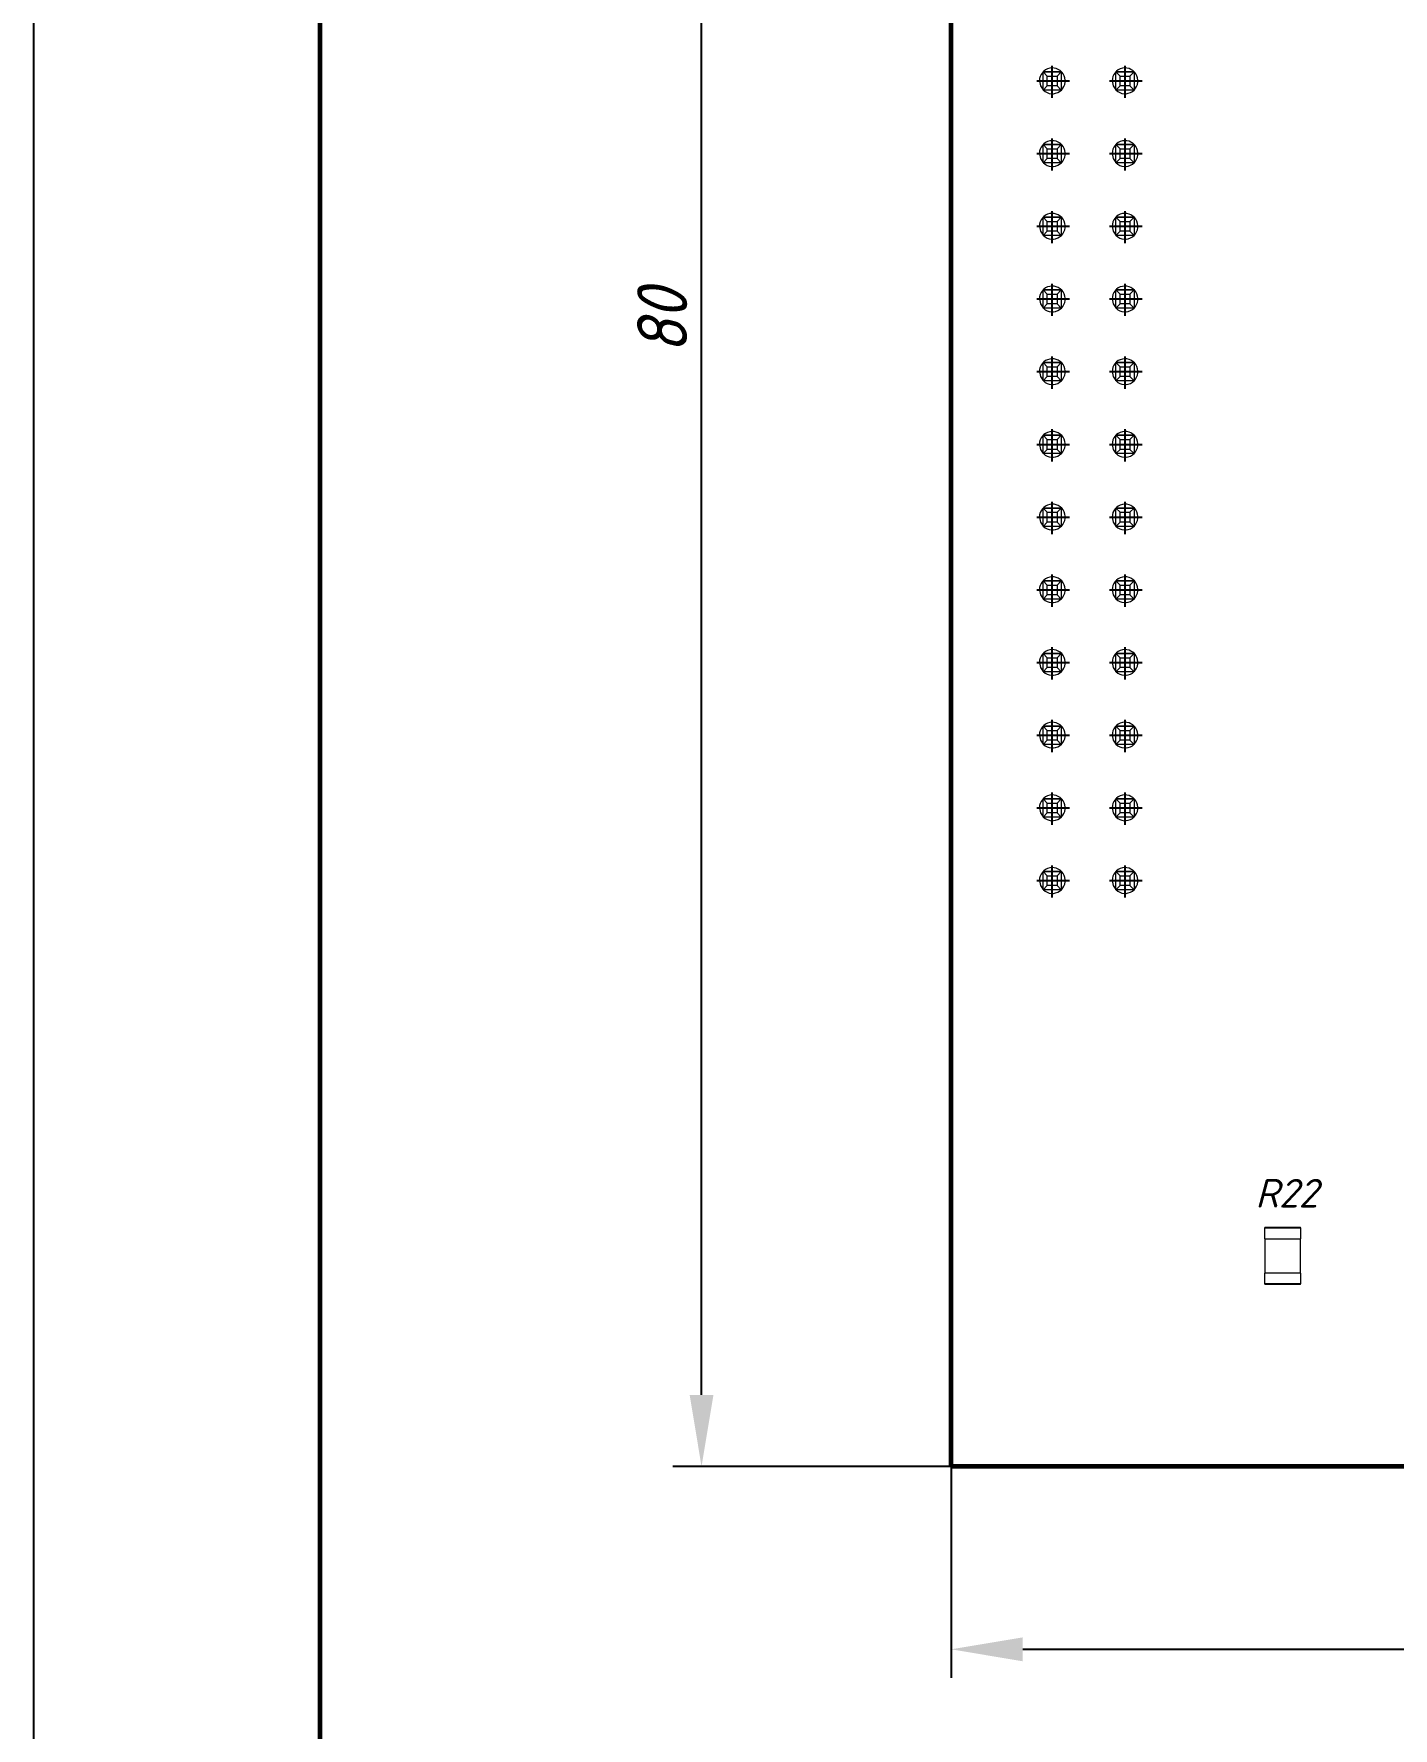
# Model space of a CAD drawing. Header units: millimetres. Extents: x 143 to 740, y 82 to 502.
# Drawn here: x 142.5 to 237.5, y 284.1 to 402.4 of the extents above; entities that cross this region are included whole.
import ezdxf

# ---------------------------------------------------------------- set-up
doc = ezdxf.new("R2010")
doc.units = ezdxf.units.MM
doc.header["$LTSCALE"] = 0.5
doc.linetypes.add('штрихпунктирная2', pattern=[12.7, 6.35, -3.175, 0, -3.175])
doc.layers.get('0').update_dxf_attribs({"lineweight": 60})
doc.layers.get('Defpoints').update_dxf_attribs({"color": 5})
doc.layers.add('Осевая', color=7, linetype='штрихпунктирная2')
doc.styles.get("Standard").update_dxf_attribs({"font": 'isocpeui.ttf', "width": 0.9})
doc.dimstyles.new('Standart', dxfattribs={"dimtxt": 5, "dimasz": 5, "dimexe": 2, "dimexo": 0, "dimgap": 1, "dimtad": 1, "dimtoh": 1, "dimdec": 0, "dimtxsty": 'Standard', "dimcen": 2.5, "dimadec": 0, "dimazin": 0, "dimtfac": 1, "dimtdec": 0, "dimtmove": 0, "dimatfit": 3, "dimldrblk": 'DOTSMALL', "dimfxl": 1, "dimarcsym": 0})

# ---------------------------------------------------------------- blocks, each defined once
blk = doc.blocks.new('*D36')
at = {"color": 0, "lineweight": -2, "transparency": 16777216}
for p, q in [((206.6, 462.33), (187.16, 462.33)), ((189.16, 307.33), (189.16, 457.33)), ((206.6, 302.33), (187.16, 302.33))]:
    blk.add_line(p, q, dxfattribs=at)
at = {"color": 0, "lineweight": -3, "transparency": 16777216}
for points in [[(188.33, 457.33), (189.99, 457.33), (189.16, 462.33)], [(188.33, 307.33), (189.99, 307.33), (189.16, 302.33)]]:
    blk.add_solid(points, dxfattribs=at)
at = {"layer": 'Defpoints', "color": 0, "lineweight": -3, "transparency": 16777216}
for p in [(189.16, 462.33), (206.6, 462.33), (206.6, 302.33)]:
    blk.add_point(p, dxfattribs=at)
at = {"color": 0, "lineweight": -3, "transparency": 16777216, "insert": (186.41, 382.38), "char_height": 5, "attachment_point": 5, "rotation": 90}
blk.add_mtext('{\\H0.7x;80}', dxfattribs=at)
blk = doc.blocks.new('_DotSmall')
at = {"color": 0, "linetype": 'ByBlock', "const_width": 0.5}
blk.add_lwpolyline([(-0.0625, 0, 1), (0.0625, 0, 1)], format="xyb", close=True, dxfattribs=at)
blk = doc.blocks.new('*D37')
at = {"color": 0, "lineweight": -2, "transparency": 16777216}
for p, q in [((206.6, 302.33), (206.6, 287.56)), ((406.6, 302.33), (406.6, 287.56)), ((211.6, 289.56), (401.6, 289.56))]:
    blk.add_line(p, q, dxfattribs=at)
at = {"color": 0, "lineweight": -3, "transparency": 16777216}
for points in [[(211.6, 290.39), (211.6, 288.72), (206.6, 289.56)], [(401.6, 290.39), (401.6, 288.72), (406.6, 289.56)]]:
    blk.add_solid(points, dxfattribs=at)
at = {"layer": 'Defpoints', "color": 0, "lineweight": -3, "transparency": 16777216}
for p in [(206.6, 302.33), (406.6, 302.33), (406.6, 289.56)]:
    blk.add_point(p, dxfattribs=at)
at = {"color": 0, "lineweight": -3, "transparency": 16777216, "insert": (312.45, 292.31), "char_height": 5, "attachment_point": 5}
blk.add_mtext('{\\H0.7x;100}', dxfattribs=at)

msp = doc.modelspace()

# ---------------------------------------------------------------- linework, layer by layer
msp.add_line((162.51, 87.05), (162.51, 497.05))
at = {"color": 7, "linetype": 'Continuous'}
for p, q in [((206.6, 302.33), (206.6, 462.33)), ((406.6, 302.33), (206.6, 302.33))]:
    msp.add_line(p, q, dxfattribs=at)
at = {"color": 7, "linetype": 'Continuous', "lineweight": 15}
for p, q in [((213.32, 399.49), (213.02, 399.79)), ((213.02, 399.79), (214.3, 399.79)), ((213.02, 398.51), (213.02, 399.79)), ((214.3, 399.79), (213.03, 399.79)), ((213.32, 399.49), (214, 399.49)), ((213.32, 398.81), (213.32, 399.49)), ((214.3, 399.79), (214, 399.49)), ((214, 399.49), (214, 398.81)), ((214.3, 399.79), (214.3, 398.51)), ((218.4, 399.49), (218.1, 399.79)), ((218.1, 399.79), (219.38, 399.79)), ((218.1, 398.51), (218.1, 399.79)), ((219.38, 399.79), (218.11, 399.79)), ((218.4, 399.49), (219.08, 399.49)), ((218.4, 398.81), (218.4, 399.49)), ((219.08, 399.49), (219.38, 399.79)), ((219.08, 399.49), (219.08, 398.81)), ((219.38, 399.79), (219.38, 398.51)), ((213.32, 398.81), (213.02, 398.51)), ((214.3, 398.51), (213.02, 398.51)), ((214, 398.81), (213.32, 398.81)), ((214.3, 398.51), (214, 398.81)), ((218.1, 398.51), (218.4, 398.81)), ((219.38, 398.51), (218.1, 398.51)), ((219.08, 398.81), (218.4, 398.81)), ((219.38, 398.51), (219.08, 398.81)), ((213.32, 394.41), (213.02, 394.71)), ((213.02, 394.71), (214.3, 394.71)), ((213.02, 393.43), (213.02, 394.71)), ((214.3, 394.71), (213.03, 394.71)), ((213.32, 394.41), (214, 394.41)), ((213.32, 393.73), (213.32, 394.41)), ((214.3, 394.71), (214, 394.41)), ((214, 394.41), (214, 393.73)), ((214.3, 394.71), (214.3, 393.43)), ((218.4, 394.41), (218.1, 394.71)), ((218.1, 394.71), (219.38, 394.71)), ((218.1, 393.43), (218.1, 394.71)), ((219.38, 394.71), (218.11, 394.71)), ((218.4, 394.41), (219.08, 394.41)), ((218.4, 393.73), (218.4, 394.41)), ((219.08, 394.41), (219.38, 394.71)), ((219.08, 394.41), (219.08, 393.73)), ((219.38, 394.71), (219.38, 393.43)), ((213.32, 393.73), (213.02, 393.43)), ((214.3, 393.43), (213.02, 393.43)), ((214, 393.73), (213.32, 393.73)), ((214.3, 393.43), (214, 393.73)), ((218.1, 393.43), (218.4, 393.73)), ((219.38, 393.43), (218.1, 393.43)), ((219.08, 393.73), (218.4, 393.73)), ((219.38, 393.43), (219.08, 393.73)), ((213.32, 389.33), (213.02, 389.63)), ((213.02, 389.63), (214.3, 389.63)), ((213.02, 388.35), (213.02, 389.63)), ((214.3, 389.63), (213.03, 389.63)), ((214.3, 389.63), (214, 389.33)), ((214.3, 389.63), (214.3, 388.35)), ((218.4, 389.33), (218.1, 389.63)), ((218.1, 389.63), (219.38, 389.63)), ((218.1, 388.35), (218.1, 389.63)), ((219.38, 389.63), (218.11, 389.63)), ((219.08, 389.33), (219.38, 389.63)), ((219.38, 389.63), (219.38, 388.35)), ((213.32, 388.65), (213.02, 388.35)), ((214.3, 388.35), (213.02, 388.35)), ((213.32, 389.33), (214, 389.33)), ((213.32, 388.65), (213.32, 389.33)), ((214, 388.65), (213.32, 388.65)), ((214, 389.33), (214, 388.65)), ((214.3, 388.35), (214, 388.65)), ((218.1, 388.35), (218.4, 388.65)), ((219.38, 388.35), (218.1, 388.35)), ((218.4, 389.33), (219.08, 389.33)), ((218.4, 388.65), (218.4, 389.33)), ((219.08, 388.65), (218.4, 388.65)), ((219.08, 389.33), (219.08, 388.65)), ((219.38, 388.35), (219.08, 388.65)), ((213.32, 384.25), (213.02, 384.55)), ((213.02, 384.55), (214.3, 384.55)), ((213.02, 383.27), (213.02, 384.55)), ((214.3, 384.55), (213.03, 384.55)), ((213.32, 384.25), (214, 384.25)), ((213.32, 383.57), (213.32, 384.25)), ((214.3, 384.55), (214, 384.25)), ((214, 384.25), (214, 383.57)), ((214.3, 384.55), (214.3, 383.27)), ((218.4, 384.25), (218.1, 384.55)), ((218.1, 384.55), (219.38, 384.55)), ((218.1, 383.27), (218.1, 384.55)), ((219.38, 384.55), (218.11, 384.55)), ((218.4, 384.25), (219.08, 384.25)), ((218.4, 383.57), (218.4, 384.25)), ((219.08, 384.25), (219.38, 384.55)), ((219.08, 384.25), (219.08, 383.57)), ((219.38, 384.55), (219.38, 383.27)), ((213.32, 383.57), (213.02, 383.27)), ((214.3, 383.27), (213.02, 383.27)), ((214, 383.57), (213.32, 383.57)), ((214.3, 383.27), (214, 383.57)), ((218.1, 383.27), (218.4, 383.57)), ((219.38, 383.27), (218.1, 383.27)), ((219.08, 383.57), (218.4, 383.57)), ((219.38, 383.27), (219.08, 383.57)), ((213.32, 379.17), (213.02, 379.47)), ((213.02, 379.47), (214.3, 379.47)), ((213.02, 378.19), (213.02, 379.47)), ((214.3, 379.47), (213.03, 379.47)), ((213.32, 379.17), (214, 379.17)), ((213.32, 378.49), (213.32, 379.17)), ((214.3, 379.47), (214, 379.17)), ((214, 379.17), (214, 378.49)), ((214.3, 379.47), (214.3, 378.19)), ((218.4, 379.17), (218.1, 379.47)), ((218.1, 379.47), (219.38, 379.47)), ((218.1, 378.19), (218.1, 379.47)), ((219.38, 379.47), (218.11, 379.47)), ((218.4, 379.17), (219.08, 379.17)), ((218.4, 378.49), (218.4, 379.17)), ((219.08, 379.17), (219.38, 379.47)), ((219.08, 379.17), (219.08, 378.49)), ((219.38, 379.47), (219.38, 378.19)), ((213.32, 378.49), (213.02, 378.19)), ((214.3, 378.19), (213.02, 378.19)), ((214, 378.49), (213.32, 378.49)), ((214.3, 378.19), (214, 378.49)), ((218.1, 378.19), (218.4, 378.49)), ((219.38, 378.19), (218.1, 378.19)), ((219.08, 378.49), (218.4, 378.49)), ((219.38, 378.19), (219.08, 378.49)), ((213.32, 374.09), (213.02, 374.39)), ((213.02, 374.39), (214.3, 374.39)), ((213.02, 373.11), (213.02, 374.39)), ((214.3, 374.39), (213.03, 374.39)), ((214.3, 374.39), (214, 374.09)), ((214.3, 374.39), (214.3, 373.11)), ((218.4, 374.09), (218.1, 374.39)), ((218.1, 374.39), (219.38, 374.39)), ((218.1, 373.11), (218.1, 374.39)), ((219.38, 374.39), (218.11, 374.39)), ((219.08, 374.09), (219.38, 374.39)), ((219.38, 374.39), (219.38, 373.11)), ((213.32, 373.41), (213.02, 373.11)), ((214.3, 373.11), (213.02, 373.11)), ((213.32, 374.09), (214, 374.09)), ((213.32, 373.41), (213.32, 374.09)), ((214, 373.41), (213.32, 373.41)), ((214, 374.09), (214, 373.41)), ((214.3, 373.11), (214, 373.41)), ((218.1, 373.11), (218.4, 373.41)), ((219.38, 373.11), (218.1, 373.11)), ((218.4, 374.09), (219.08, 374.09)), ((218.4, 373.41), (218.4, 374.09)), ((219.08, 373.41), (218.4, 373.41)), ((219.08, 374.09), (219.08, 373.41)), ((219.38, 373.11), (219.08, 373.41)), ((213.32, 369.01), (213.02, 369.31)), ((213.02, 369.31), (214.3, 369.31)), ((213.02, 368.03), (213.02, 369.31)), ((213.32, 368.33), (213.02, 368.03)), ((214.3, 369.31), (213.03, 369.31)), ((213.32, 369.01), (214, 369.01)), ((213.32, 368.33), (213.32, 369.01)), ((214, 368.33), (213.32, 368.33)), ((214.3, 369.31), (214, 369.01)), ((214, 369.01), (214, 368.33)), ((214.3, 368.03), (214, 368.33)), ((214.3, 369.31), (214.3, 368.03)), ((218.4, 369.01), (218.1, 369.31)), ((218.1, 369.31), (219.38, 369.31)), ((218.1, 368.03), (218.1, 369.31)), ((218.1, 368.03), (218.4, 368.33)), ((219.38, 369.31), (218.11, 369.31)), ((218.4, 369.01), (219.08, 369.01)), ((218.4, 368.33), (218.4, 369.01)), ((219.08, 368.33), (218.4, 368.33)), ((219.08, 369.01), (219.38, 369.31)), ((219.08, 369.01), (219.08, 368.33)), ((219.38, 368.03), (219.08, 368.33)), ((219.38, 369.31), (219.38, 368.03)), ((214.3, 368.03), (213.02, 368.03)), ((219.38, 368.03), (218.1, 368.03)), ((213.32, 363.93), (213.02, 364.23)), ((213.02, 364.23), (214.3, 364.23)), ((213.02, 362.95), (213.02, 364.23)), ((214.3, 364.23), (213.03, 364.23)), ((213.32, 363.93), (214, 363.93)), ((213.32, 363.25), (213.32, 363.93)), ((214.3, 364.23), (214, 363.93)), ((214, 363.93), (214, 363.25)), ((214.3, 364.23), (214.3, 362.95)), ((218.4, 363.93), (218.1, 364.23)), ((218.1, 364.23), (219.38, 364.23)), ((218.1, 362.95), (218.1, 364.23)), ((219.38, 364.23), (218.11, 364.23)), ((218.4, 363.93), (219.08, 363.93)), ((218.4, 363.25), (218.4, 363.93)), ((219.08, 363.93), (219.38, 364.23)), ((219.08, 363.93), (219.08, 363.25)), ((219.38, 364.23), (219.38, 362.95)), ((213.32, 363.25), (213.02, 362.95)), ((214.3, 362.95), (213.02, 362.95)), ((214, 363.25), (213.32, 363.25)), ((214.3, 362.95), (214, 363.25)), ((218.1, 362.95), (218.4, 363.25)), ((219.38, 362.95), (218.1, 362.95)), ((219.08, 363.25), (218.4, 363.25)), ((219.38, 362.95), (219.08, 363.25)), ((213.32, 358.85), (213.02, 359.15)), ((213.02, 359.15), (214.3, 359.15)), ((213.02, 357.87), (213.02, 359.15)), ((214.3, 359.15), (213.03, 359.15)), ((213.32, 358.85), (214, 358.85)), ((213.32, 358.17), (213.32, 358.85)), ((214.3, 359.15), (214, 358.85)), ((214, 358.85), (214, 358.17)), ((214.3, 359.15), (214.3, 357.87)), ((218.4, 358.85), (218.1, 359.15)), ((218.1, 359.15), (219.38, 359.15)), ((218.1, 357.87), (218.1, 359.15)), ((219.38, 359.15), (218.11, 359.15)), ((218.4, 358.85), (219.08, 358.85)), ((218.4, 358.17), (218.4, 358.85)), ((219.08, 358.85), (219.38, 359.15)), ((219.08, 358.85), (219.08, 358.17)), ((219.38, 359.15), (219.38, 357.87)), ((213.32, 358.17), (213.02, 357.87)), ((214.3, 357.87), (213.02, 357.87)), ((214, 358.17), (213.32, 358.17)), ((214.3, 357.87), (214, 358.17)), ((218.1, 357.87), (218.4, 358.17)), ((219.38, 357.87), (218.1, 357.87)), ((219.08, 358.17), (218.4, 358.17)), ((219.38, 357.87), (219.08, 358.17)), ((213.32, 353.77), (213.02, 354.07)), ((213.02, 354.07), (214.3, 354.07)), ((213.02, 352.79), (213.02, 354.07)), ((214.3, 354.07), (213.03, 354.07)), ((214.3, 354.07), (214, 353.77)), ((214.3, 354.07), (214.3, 352.79)), ((218.4, 353.77), (218.1, 354.07)), ((218.1, 354.07), (219.38, 354.07)), ((218.1, 352.79), (218.1, 354.07)), ((219.38, 354.07), (218.11, 354.07)), ((219.08, 353.77), (219.38, 354.07)), ((219.38, 354.07), (219.38, 352.79)), ((213.32, 353.09), (213.02, 352.79)), ((213.32, 353.77), (214, 353.77)), ((213.32, 353.09), (213.32, 353.77)), ((214, 353.09), (213.32, 353.09)), ((214, 353.77), (214, 353.09)), ((214.3, 352.79), (214, 353.09)), ((218.1, 352.79), (218.4, 353.09)), ((218.4, 353.77), (219.08, 353.77)), ((218.4, 353.09), (218.4, 353.77)), ((219.08, 353.09), (218.4, 353.09)), ((219.08, 353.77), (219.08, 353.09)), ((219.38, 352.79), (219.08, 353.09)), ((214.3, 352.79), (213.02, 352.79)), ((219.38, 352.79), (218.1, 352.79)), ((213.32, 348.69), (213.02, 348.99)), ((213.02, 348.99), (214.3, 348.99)), ((213.02, 347.71), (213.02, 348.99)), ((214.3, 348.99), (213.03, 348.99)), ((213.32, 348.69), (214, 348.69)), ((213.32, 348.01), (213.32, 348.69)), ((214.3, 348.99), (214, 348.69)), ((214, 348.69), (214, 348.01)), ((214.3, 348.99), (214.3, 347.71)), ((218.4, 348.69), (218.1, 348.99)), ((218.1, 348.99), (219.38, 348.99)), ((218.1, 347.71), (218.1, 348.99)), ((219.38, 348.99), (218.11, 348.99)), ((218.4, 348.69), (219.08, 348.69)), ((218.4, 348.01), (218.4, 348.69)), ((219.08, 348.69), (219.38, 348.99)), ((219.08, 348.69), (219.08, 348.01)), ((219.38, 348.99), (219.38, 347.71)), ((213.32, 348.01), (213.02, 347.71)), ((214.3, 347.71), (213.02, 347.71)), ((214, 348.01), (213.32, 348.01)), ((214.3, 347.71), (214, 348.01)), ((218.1, 347.71), (218.4, 348.01)), ((219.38, 347.71), (218.1, 347.71)), ((219.08, 348.01), (218.4, 348.01)), ((219.38, 347.71), (219.08, 348.01)), ((213.32, 343.61), (213.02, 343.91)), ((213.02, 343.91), (214.3, 343.91)), ((213.02, 342.63), (213.02, 343.91)), ((214.3, 343.91), (213.03, 343.91)), ((213.32, 343.61), (214, 343.61)), ((213.32, 342.93), (213.32, 343.61)), ((214.3, 343.91), (214, 343.61)), ((214, 343.61), (214, 342.93)), ((214.3, 343.91), (214.3, 342.63)), ((218.4, 343.61), (218.1, 343.91)), ((218.1, 343.91), (219.38, 343.91)), ((218.1, 342.63), (218.1, 343.91)), ((219.38, 343.91), (218.11, 343.91)), ((218.4, 343.61), (219.08, 343.61)), ((218.4, 342.93), (218.4, 343.61)), ((219.08, 343.61), (219.38, 343.91)), ((219.08, 343.61), (219.08, 342.93)), ((219.38, 343.91), (219.38, 342.63)), ((213.32, 342.93), (213.02, 342.63)), ((214.3, 342.63), (213.02, 342.63)), ((214, 342.93), (213.32, 342.93)), ((214.3, 342.63), (214, 342.93)), ((218.1, 342.63), (218.4, 342.93)), ((219.38, 342.63), (218.1, 342.63)), ((219.08, 342.93), (218.4, 342.93)), ((219.38, 342.63), (219.08, 342.93)), ((228.51, 319.05), (231.01, 319.05)), ((228.51, 319.05), (228.51, 319.01)), ((228.51, 319.01), (231.01, 319.01)), ((228.51, 318.25), (228.51, 319.01)), ((231.01, 319.01), (231.01, 319.05)), ((231.01, 319.01), (231.01, 318.25)), ((228.51, 318.25), (231.01, 318.25)), ((228.51, 318.25), (228.51, 315.85)), ((231.01, 315.85), (231.01, 318.25)), ((231.01, 315.85), (228.51, 315.85)), ((228.51, 315.09), (228.51, 315.85)), ((231.01, 315.09), (228.51, 315.09)), ((228.51, 315.09), (228.51, 315.05)), ((231.01, 315.05), (228.51, 315.05)), ((231.01, 315.85), (231.01, 315.09)), ((231.01, 315.05), (231.01, 315.09))]:
    msp.add_line(p, q, dxfattribs=at)
at = {"color": 7, "linetype": 'Continuous', "lineweight": 15, "flags": 128}
for points in [[(212.77, 399.16), (212.84, 398.81), (213.02, 398.53)], [(217.85, 399.16), (217.92, 398.81), (218.1, 398.53)], [(212.77, 394.08), (212.84, 393.73), (213.02, 393.45)], [(217.85, 394.08), (217.92, 393.73), (218.1, 393.45)], [(212.77, 389), (212.84, 388.65), (213.02, 388.37)], [(217.85, 389), (217.92, 388.65), (218.1, 388.37)], [(212.77, 383.92), (212.84, 383.57), (213.02, 383.29)], [(217.85, 383.92), (217.92, 383.57), (218.1, 383.29)], [(212.77, 378.84), (212.84, 378.49), (213.02, 378.21)], [(217.85, 378.84), (217.92, 378.49), (218.1, 378.21)], [(212.77, 373.76), (212.84, 373.41), (213.02, 373.13)], [(217.85, 373.76), (217.92, 373.41), (218.1, 373.13)], [(212.77, 368.68), (212.84, 368.33), (213.02, 368.05)], [(217.85, 368.68), (217.92, 368.33), (218.1, 368.05)], [(212.77, 363.6), (212.84, 363.25), (213.02, 362.97)], [(217.85, 363.6), (217.92, 363.25), (218.1, 362.97)], [(212.77, 358.52), (212.84, 358.17), (213.02, 357.89)], [(217.85, 358.52), (217.92, 358.17), (218.1, 357.89)], [(212.77, 353.44), (212.84, 353.09), (213.02, 352.81)], [(217.85, 353.44), (217.92, 353.09), (218.1, 352.81)], [(212.77, 348.36), (212.84, 348.01), (213.02, 347.73)], [(217.85, 348.36), (217.92, 348.01), (218.1, 347.73)], [(212.77, 343.28), (212.84, 342.93), (213.02, 342.65)], [(217.85, 343.28), (217.92, 342.93), (218.1, 342.65)]]:
    msp.add_lwpolyline(points, dxfattribs=at)
at = {"color": 7, "linetype": 'Continuous', "lineweight": 15}
for centre in [(213.67, 399.16), (218.75, 399.16), (213.67, 394.08), (218.75, 394.08), (213.67, 389), (218.75, 389), (213.67, 383.92), (218.75, 383.92), (213.67, 378.84), (218.75, 378.84), (213.67, 373.76), (218.75, 373.76), (213.67, 368.68), (218.75, 368.68), (213.67, 363.6), (218.75, 363.6), (213.67, 358.52), (218.75, 358.52), (213.67, 353.44), (218.75, 353.44), (213.67, 348.36), (218.75, 348.36), (213.67, 343.28), (218.75, 343.28)]:
    msp.add_arc(centre, 0.9, 226.2553, 180, dxfattribs=at)
at = {"layer": 'Defpoints'}
msp.add_line((142.51, 82.05), (142.51, 502.05), dxfattribs=at)
at = {"layer": 'Осевая'}
for p, q in [((213.67, 397.97), (213.67, 400.22)), ((218.75, 397.97), (218.75, 400.22)), ((212.59, 399.16), (214.86, 399.16)), ((217.67, 399.16), (219.94, 399.16)), ((213.67, 392.89), (213.67, 395.14)), ((218.75, 392.89), (218.75, 395.14)), ((212.59, 394.08), (214.86, 394.08)), ((217.67, 394.08), (219.94, 394.08)), ((213.67, 387.81), (213.67, 390.06)), ((218.75, 387.81), (218.75, 390.06)), ((212.59, 389), (214.86, 389)), ((217.67, 389), (219.94, 389)), ((213.67, 382.73), (213.67, 384.98)), ((218.75, 382.73), (218.75, 384.98)), ((212.59, 383.92), (214.86, 383.92)), ((217.67, 383.92), (219.94, 383.92)), ((213.67, 377.65), (213.67, 379.9)), ((218.75, 377.65), (218.75, 379.9)), ((212.59, 378.84), (214.86, 378.84)), ((217.67, 378.84), (219.94, 378.84)), ((213.67, 372.57), (213.67, 374.82)), ((218.75, 372.57), (218.75, 374.82)), ((212.59, 373.76), (214.86, 373.76)), ((217.67, 373.76), (219.94, 373.76)), ((213.67, 367.49), (213.67, 369.74)), ((218.75, 367.49), (218.75, 369.74)), ((212.59, 368.68), (214.86, 368.68)), ((217.67, 368.68), (219.94, 368.68)), ((213.67, 362.41), (213.67, 364.66)), ((218.75, 362.41), (218.75, 364.66)), ((212.59, 363.6), (214.86, 363.6)), ((217.67, 363.6), (219.94, 363.6)), ((213.67, 357.33), (213.67, 359.58)), ((218.75, 357.33), (218.75, 359.58)), ((212.59, 358.52), (214.86, 358.52)), ((217.67, 358.52), (219.94, 358.52)), ((213.67, 352.25), (213.67, 354.5)), ((218.75, 352.25), (218.75, 354.5)), ((212.59, 353.44), (214.86, 353.44)), ((217.67, 353.44), (219.94, 353.44)), ((213.67, 347.17), (213.67, 349.42)), ((218.75, 347.17), (218.75, 349.42)), ((212.59, 348.36), (214.86, 348.36)), ((217.67, 348.36), (219.94, 348.36)), ((213.67, 342.09), (213.67, 344.34)), ((218.75, 342.09), (218.75, 344.34)), ((212.59, 343.28), (214.86, 343.28)), ((217.67, 343.28), (219.94, 343.28))]:
    msp.add_line(p, q, dxfattribs=at)

# ---------------------------------------------------------------- texts
msp.add_text('R22', height=2).set_placement((227.85, 320.43))

# ---------------------------------------------------------------- dimensions: what is measured, and where the dimension line sits
at = {"lineweight": -3}
dim = msp.add_linear_dim(base=(189.16, 462.33), p1=(206.6, 302.33), p2=(206.6, 462.33), angle=90, text='{\\H0.7x;80}', dimstyle='Standart', dxfattribs=at)
dim.commit()
dim.dimension.update_dxf_attribs({"geometry": '*D36', "text_midpoint": (189.16, 382.38), "dimtype": 160})
dim = msp.add_linear_dim(base=(406.6, 289.56), p1=(206.6, 302.33), p2=(406.6, 302.33), text='{\\H0.7x;100}', dimstyle='Standart', dxfattribs=at)
dim.commit()
dim.dimension.update_dxf_attribs({"geometry": '*D37', "text_midpoint": (312.45, 289.56), "dimtype": 160})

doc.saveas('drawing.dxf')
